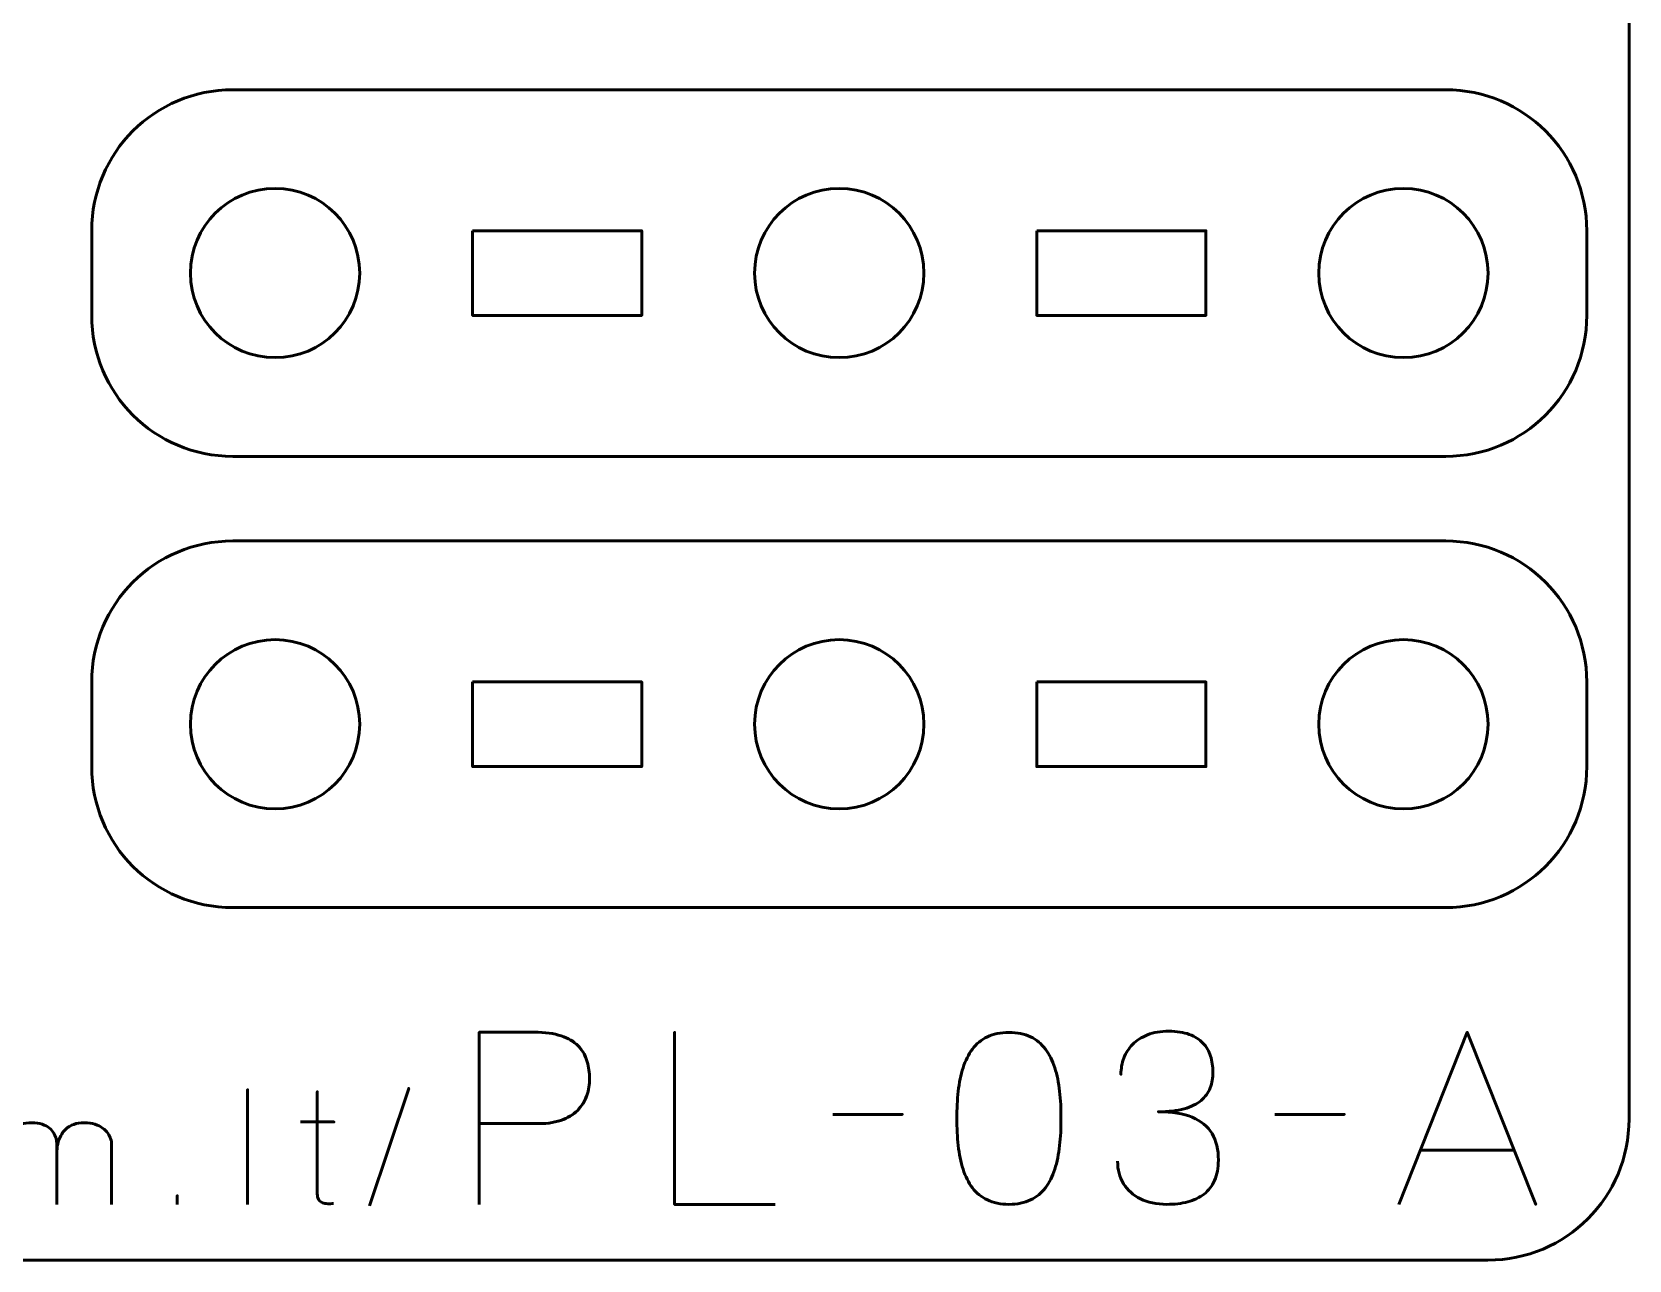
# Model space of a CAD drawing. Header units: centimetres. Extents: x -17.9 to -3.1, y -25.3 to -4.3.
# Drawn here: x -8.76 to -3.1, y -25.35 to -21 of the extents above; entities that cross this region are included whole.
import ezdxf

# ---------------------------------------------------------------- set-up
doc = ezdxf.new("R2010")
doc.units = ezdxf.units.CM
doc.header["$MEASUREMENT"] = 0
doc.layers.add('Layer 1', color=7, linetype='Continuous')

msp = doc.modelspace()

# ---------------------------------------------------------------- linework, layer by layer
at = {"layer": 'Layer 1', "color": 22, "lineweight": 53}
msp.add_open_spline([(-17.90003, -24.8499), (-17.90003, -24.8499), (-17.90003, -4.84994), (-17.90003, -4.84994), (-17.90003, -4.84994), (-17.90003, -4.57297), (-17.67694, -4.34998), (-17.39994, -4.34998), (-17.39994, -4.34998), (-17.39994, -4.34998), (-3.60007, -4.34998), (-3.60007, -4.34998), (-3.60007, -4.34998), (-3.32293, -4.34998), (-3.09997, -4.57297), (-3.09997, -4.84994), (-3.09997, -4.84994), (-3.09997, -4.84994), (-3.09997, -24.8499), (-3.09997, -24.8499), (-3.09997, -24.8499), (-3.09997, -25.1269), (-3.32293, -25.34999), (-3.60007, -25.34999), (-3.60007, -25.34999), (-3.60007, -25.34999), (-17.39994, -25.34999), (-17.39994, -25.34999), (-17.39994, -25.34999), (-17.67694, -25.34999), (-17.90003, -25.1269), (-17.90003, -24.8499)], degree=3, knots=[0, 0, 0, 0, 0.125, 0.125, 0.125, 0.125, 0.25, 0.25, 0.25, 0.25, 0.375, 0.375, 0.375, 0.375, 0.5, 0.5, 0.5, 0.5, 0.625, 0.625, 0.625, 0.625, 0.75, 0.75, 0.75, 0.75, 0.875, 0.875, 0.875, 0.875, 1, 1, 1, 1], dxfattribs=at)
at = {"layer": 'Layer 1', "color": 2, "lineweight": 53}
for points in [[(-8.04997, -21.19999), (-8.04997, -21.19999), (-3.7501, -21.19999), (-3.7501, -21.19999), (-3.7501, -21.19999), (-3.47296, -21.19999), (-3.25, -21.42308), (-3.25, -21.70008), (-3.25, -21.70008), (-3.25, -21.70008), (-3.25, -22.00009), (-3.25, -22.00009), (-3.25, -22.00009), (-3.25, -22.27705), (-3.47296, -22.50001), (-3.7501, -22.50001), (-3.7501, -22.50001), (-3.7501, -22.50001), (-8.04997, -22.50001), (-8.04997, -22.50001), (-8.04997, -22.50001), (-8.32697, -22.50001), (-8.55006, -22.27705), (-8.55006, -22.00009), (-8.55006, -22.00009), (-8.55006, -22.00009), (-8.55006, -21.70008), (-8.55006, -21.70008), (-8.55006, -21.70008), (-8.55006, -21.42308), (-8.32697, -21.19999), (-8.04997, -21.19999)], [(-8.04997, -22.79999), (-8.04997, -22.79999), (-3.7501, -22.79999), (-3.7501, -22.79999), (-3.7501, -22.79999), (-3.47296, -22.79999), (-3.25, -23.02308), (-3.25, -23.30008), (-3.25, -23.30008), (-3.25, -23.30008), (-3.25, -23.60009), (-3.25, -23.60009), (-3.25, -23.60009), (-3.25, -23.87705), (-3.47296, -24.10001), (-3.7501, -24.10001), (-3.7501, -24.10001), (-3.7501, -24.10001), (-8.04997, -24.10001), (-8.04997, -24.10001), (-8.04997, -24.10001), (-8.32697, -24.10001), (-8.55006, -23.87705), (-8.55006, -23.60009), (-8.55006, -23.60009), (-8.55006, -23.60009), (-8.55006, -23.30008), (-8.55006, -23.30008), (-8.55006, -23.30008), (-8.55006, -23.02308), (-8.32697, -22.79999), (-8.04997, -22.79999)]]:
    msp.add_open_spline(points, degree=3, knots=[0, 0, 0, 0, 0.125, 0.125, 0.125, 0.125, 0.25, 0.25, 0.25, 0.25, 0.375, 0.375, 0.375, 0.375, 0.5, 0.5, 0.5, 0.5, 0.625, 0.625, 0.625, 0.625, 0.75, 0.75, 0.75, 0.75, 0.875, 0.875, 0.875, 0.875, 1, 1, 1, 1], dxfattribs=at)
at = {"layer": 'Layer 1', "lineweight": 53}
for points in [[(-7.60003, -21.85001), (-7.60003, -22.01579), (-7.73426, -22.15002), (-7.90004, -22.15002), (-7.90004, -22.15002), (-8.0657, -22.15002), (-8.20004, -22.01579), (-8.20004, -21.85001), (-8.20004, -21.85001), (-8.20004, -21.68435), (-8.0657, -21.55001), (-7.90004, -21.55001), (-7.90004, -21.55001), (-7.73426, -21.55001), (-7.60003, -21.68435), (-7.60003, -21.85001)], [(-5.59996, -21.85001), (-5.59996, -22.01579), (-5.73433, -22.15002), (-5.89996, -22.15002), (-5.89996, -22.15002), (-6.06573, -22.15002), (-6.19996, -22.01579), (-6.19996, -21.85001), (-6.19996, -21.85001), (-6.19996, -21.68435), (-6.06573, -21.55001), (-5.89996, -21.55001), (-5.89996, -21.55001), (-5.73433, -21.55001), (-5.59996, -21.68435), (-5.59996, -21.85001)], [(-3.60003, -21.85001), (-3.60003, -22.01579), (-3.73436, -22.15002), (-3.90003, -22.15002), (-3.90003, -22.15002), (-4.06566, -22.15002), (-4.20003, -22.01579), (-4.20003, -21.85001), (-4.20003, -21.85001), (-4.20003, -21.68435), (-4.06566, -21.55001), (-3.90003, -21.55001), (-3.90003, -21.55001), (-3.73436, -21.55001), (-3.60003, -21.68435), (-3.60003, -21.85001)], [(-7.20002, -21.70008), (-7.20002, -21.70008), (-6.60001, -21.70008), (-6.60001, -21.70008), (-6.60001, -21.70008), (-6.60001, -21.70008), (-6.60001, -22.00009), (-6.60001, -22.00009), (-6.60001, -22.00009), (-6.60001, -22.00009), (-7.20002, -22.00009), (-7.20002, -22.00009), (-7.20002, -22.00009), (-7.20002, -22.00009), (-7.20002, -21.70008), (-7.20002, -21.70008)], [(-5.20005, -21.70008), (-5.20005, -21.70008), (-4.60005, -21.70008), (-4.60005, -21.70008), (-4.60005, -21.70008), (-4.60005, -21.70008), (-4.60005, -22.00009), (-4.60005, -22.00009), (-4.60005, -22.00009), (-4.60005, -22.00009), (-5.20005, -22.00009), (-5.20005, -22.00009), (-5.20005, -22.00009), (-5.20005, -22.00009), (-5.20005, -21.70008), (-5.20005, -21.70008)], [(-7.60003, -23.45001), (-7.60003, -23.61579), (-7.73426, -23.75002), (-7.90004, -23.75002), (-7.90004, -23.75002), (-8.0657, -23.75002), (-8.20004, -23.61579), (-8.20004, -23.45001), (-8.20004, -23.45001), (-8.20004, -23.28435), (-8.0657, -23.15001), (-7.90004, -23.15001), (-7.90004, -23.15001), (-7.73426, -23.15001), (-7.60003, -23.28435), (-7.60003, -23.45001)], [(-5.59996, -23.45001), (-5.59996, -23.61579), (-5.73433, -23.75002), (-5.89996, -23.75002), (-5.89996, -23.75002), (-6.06573, -23.75002), (-6.19996, -23.61579), (-6.19996, -23.45001), (-6.19996, -23.45001), (-6.19996, -23.28435), (-6.06573, -23.15001), (-5.89996, -23.15001), (-5.89996, -23.15001), (-5.73433, -23.15001), (-5.59996, -23.28435), (-5.59996, -23.45001)], [(-3.60003, -23.45001), (-3.60003, -23.61579), (-3.73436, -23.75002), (-3.90003, -23.75002), (-3.90003, -23.75002), (-4.06566, -23.75002), (-4.20003, -23.61579), (-4.20003, -23.45001), (-4.20003, -23.45001), (-4.20003, -23.28435), (-4.06566, -23.15001), (-3.90003, -23.15001), (-3.90003, -23.15001), (-3.73436, -23.15001), (-3.60003, -23.28435), (-3.60003, -23.45001)], [(-7.20002, -23.30008), (-7.20002, -23.30008), (-6.60001, -23.30008), (-6.60001, -23.30008), (-6.60001, -23.30008), (-6.60001, -23.30008), (-6.60001, -23.60009), (-6.60001, -23.60009), (-6.60001, -23.60009), (-6.60001, -23.60009), (-7.20002, -23.60009), (-7.20002, -23.60009), (-7.20002, -23.60009), (-7.20002, -23.60009), (-7.20002, -23.30008), (-7.20002, -23.30008)], [(-5.20005, -23.30008), (-5.20005, -23.30008), (-4.60005, -23.30008), (-4.60005, -23.30008), (-4.60005, -23.30008), (-4.60005, -23.30008), (-4.60005, -23.60009), (-4.60005, -23.60009), (-4.60005, -23.60009), (-4.60005, -23.60009), (-5.20005, -23.60009), (-5.20005, -23.60009), (-5.20005, -23.60009), (-5.20005, -23.60009), (-5.20005, -23.30008), (-5.20005, -23.30008)]]:
    msp.add_open_spline(points, degree=3, knots=[0, 0, 0, 0, 0.25, 0.25, 0.25, 0.25, 0.5, 0.5, 0.5, 0.5, 0.75, 0.75, 0.75, 0.75, 1, 1, 1, 1], dxfattribs=at)
at = {"layer": 'Layer 1', "color": 30, "lineweight": 53}
for points, knots in [([(-7.17632, -25.15241), (-7.17632, -25.15241), (-7.17632, -24.54196), (-7.17632, -24.54196), (-7.17632, -24.54196), (-7.17632, -24.54196), (-6.98159, -24.54196), (-6.98159, -24.54196), (-6.98159, -24.54196), (-6.94264, -24.5421), (-6.91061, -24.54648), (-6.88535, -24.55494), (-6.88535, -24.55494), (-6.86023, -24.56327), (-6.84047, -24.57484), (-6.82622, -24.58952), (-6.82622, -24.58952), (-6.81197, -24.60405), (-6.80181, -24.6207), (-6.7956, -24.63947), (-6.7956, -24.63947), (-6.78953, -24.65824), (-6.786, -24.67785), (-6.78516, -24.69859), (-6.78516, -24.69859), (-6.78417, -24.71934), (-6.78657, -24.73966), (-6.79221, -24.75941), (-6.79221, -24.75941), (-6.798, -24.77917), (-6.80774, -24.79709), (-6.82171, -24.81318), (-6.82171, -24.81318), (-6.83553, -24.82926), (-6.8543, -24.84211), (-6.87787, -24.85156), (-6.87787, -24.85156), (-6.90143, -24.86116), (-6.93064, -24.86595), (-6.9655, -24.86624), (-6.9655, -24.86624), (-6.9655, -24.86624), (-7.17632, -24.86624), (-7.17632, -24.86624), (-7.17632, -24.86624), (-7.17632, -24.86624), (-6.9655, -24.86624), (-6.9655, -24.86624), (-6.9655, -24.86624), (-6.93135, -24.86595), (-6.90242, -24.86116), (-6.879, -24.85156), (-6.879, -24.85156), (-6.85543, -24.84211), (-6.83666, -24.82926), (-6.82255, -24.81318), (-6.82255, -24.81318), (-6.80858, -24.79709), (-6.79856, -24.77917), (-6.79264, -24.75941), (-6.79264, -24.75941), (-6.78671, -24.73966), (-6.78417, -24.71934), (-6.78516, -24.69859), (-6.78516, -24.69859), (-6.786, -24.67785), (-6.78953, -24.65824), (-6.79588, -24.63947), (-6.79588, -24.63947), (-6.80209, -24.6207), (-6.81253, -24.60405), (-6.82679, -24.58952), (-6.82679, -24.58952), (-6.84118, -24.57484), (-6.86093, -24.56327), (-6.88605, -24.55494), (-6.88605, -24.55494), (-6.91131, -24.54648), (-6.94306, -24.5421), (-6.98159, -24.54196), (-6.98159, -24.54196), (-6.98159, -24.54196), (-7.17632, -24.54196), (-7.17632, -24.54196), (-7.17632, -24.54196), (-7.17632, -24.54196), (-7.17632, -25.15241), (-7.17632, -25.15241)], [0, 0, 0, 0, 0.0454545, 0.0454545, 0.0454545, 0.0454545, 0.0909091, 0.0909091, 0.0909091, 0.0909091, 0.1363636, 0.1363636, 0.1363636, 0.1363636, 0.1818182, 0.1818182, 0.1818182, 0.1818182, 0.2272727, 0.2272727, 0.2272727, 0.2272727, 0.2727273, 0.2727273, 0.2727273, 0.2727273, 0.3181818, 0.3181818, 0.3181818, 0.3181818, 0.3636364, 0.3636364, 0.3636364, 0.3636364, 0.4090909, 0.4090909, 0.4090909, 0.4090909, 0.4545455, 0.4545455, 0.4545455, 0.4545455, 0.5, 0.5, 0.5, 0.5, 0.5454545, 0.5454545, 0.5454545, 0.5454545, 0.5909091, 0.5909091, 0.5909091, 0.5909091, 0.6363636, 0.6363636, 0.6363636, 0.6363636, 0.6818182, 0.6818182, 0.6818182, 0.6818182, 0.7272727, 0.7272727, 0.7272727, 0.7272727, 0.7727273, 0.7727273, 0.7727273, 0.7727273, 0.8181818, 0.8181818, 0.8181818, 0.8181818, 0.8636364, 0.8636364, 0.8636364, 0.8636364, 0.9090909, 0.9090909, 0.9090909, 0.9090909, 0.9545455, 0.9545455, 0.9545455, 0.9545455, 1, 1, 1, 1]), ([(-6.12729, -25.15241), (-6.12729, -25.15241), (-6.48374, -25.15241), (-6.48374, -25.15241), (-6.48374, -25.15241), (-6.48374, -25.15241), (-6.48374, -24.54196), (-6.48374, -24.54196), (-6.48374, -24.54196), (-6.48374, -24.54196), (-6.48374, -25.15241), (-6.48374, -25.15241), (-6.48374, -25.15241), (-6.48374, -25.15241), (-6.12729, -25.15241), (-6.12729, -25.15241)], [0, 0, 0, 0, 0.25, 0.25, 0.25, 0.25, 0.5, 0.5, 0.5, 0.5, 0.75, 0.75, 0.75, 0.75, 1, 1, 1, 1]), ([(-5.2984, -25.15241), (-5.26876, -25.15227), (-5.24322, -25.14705), (-5.22191, -25.13689), (-5.22191, -25.13689), (-5.20075, -25.12673), (-5.18311, -25.11219), (-5.169, -25.09371), (-5.169, -25.09371), (-5.15503, -25.07508), (-5.14402, -25.05307), (-5.13583, -25.02767), (-5.13583, -25.02767), (-5.12779, -25.00227), (-5.12201, -24.97447), (-5.11876, -24.94399), (-5.11876, -24.94399), (-5.11537, -24.91351), (-5.11368, -24.88148), (-5.11382, -24.84761), (-5.11382, -24.84761), (-5.11368, -24.81388), (-5.11537, -24.78185), (-5.11876, -24.75151), (-5.11876, -24.75151), (-5.12201, -24.72117), (-5.12779, -24.69323), (-5.13583, -24.66783), (-5.13583, -24.66783), (-5.14402, -24.64257), (-5.15503, -24.62056), (-5.169, -24.60179), (-5.169, -24.60179), (-5.18311, -24.58317), (-5.20075, -24.56863), (-5.22191, -24.55847), (-5.22191, -24.55847), (-5.24322, -24.54817), (-5.26876, -24.54295), (-5.2984, -24.54281), (-5.2984, -24.54281), (-5.32803, -24.54295), (-5.35357, -24.54817), (-5.37488, -24.55847), (-5.37488, -24.55847), (-5.39604, -24.56863), (-5.41368, -24.58317), (-5.42779, -24.60179), (-5.42779, -24.60179), (-5.44177, -24.62056), (-5.45277, -24.64257), (-5.46096, -24.66783), (-5.46096, -24.66783), (-5.469, -24.69323), (-5.47479, -24.72117), (-5.47803, -24.75151), (-5.47803, -24.75151), (-5.48142, -24.78185), (-5.48311, -24.81388), (-5.48297, -24.84761), (-5.48297, -24.84761), (-5.48311, -24.88148), (-5.48142, -24.91351), (-5.47803, -24.94399), (-5.47803, -24.94399), (-5.47479, -24.97447), (-5.469, -25.00227), (-5.46096, -25.02767), (-5.46096, -25.02767), (-5.45277, -25.05307), (-5.44177, -25.07508), (-5.42779, -25.09371), (-5.42779, -25.09371), (-5.41368, -25.11219), (-5.39604, -25.12673), (-5.37488, -25.13689), (-5.37488, -25.13689), (-5.35357, -25.14705), (-5.32803, -25.15227), (-5.2984, -25.15241)], [0, 0, 0, 0, 0.05, 0.05, 0.05, 0.05, 0.1, 0.1, 0.1, 0.1, 0.15, 0.15, 0.15, 0.15, 0.2, 0.2, 0.2, 0.2, 0.25, 0.25, 0.25, 0.25, 0.3, 0.3, 0.3, 0.3, 0.35, 0.35, 0.35, 0.35, 0.4, 0.4, 0.4, 0.4, 0.45, 0.45, 0.45, 0.45, 0.5, 0.5, 0.5, 0.5, 0.55, 0.55, 0.55, 0.55, 0.6, 0.6, 0.6, 0.6, 0.65, 0.65, 0.65, 0.65, 0.7, 0.7, 0.7, 0.7, 0.75, 0.75, 0.75, 0.75, 0.8, 0.8, 0.8, 0.8, 0.85, 0.85, 0.85, 0.85, 0.9, 0.9, 0.9, 0.9, 0.95, 0.95, 0.95, 0.95, 1, 1, 1, 1]), ([(-5.2984, -25.15241), (-5.26876, -25.15227), (-5.24322, -25.14705), (-5.22191, -25.13689), (-5.22191, -25.13689), (-5.20075, -25.12673), (-5.18311, -25.11219), (-5.169, -25.09371), (-5.169, -25.09371), (-5.15503, -25.07508), (-5.14402, -25.05307), (-5.13583, -25.02767), (-5.13583, -25.02767), (-5.12779, -25.00227), (-5.12201, -24.97447), (-5.11876, -24.94399), (-5.11876, -24.94399), (-5.11537, -24.91351), (-5.11368, -24.88148), (-5.11382, -24.84761), (-5.11382, -24.84761), (-5.11368, -24.81388), (-5.11537, -24.78185), (-5.11876, -24.75151), (-5.11876, -24.75151), (-5.12201, -24.72117), (-5.12779, -24.69323), (-5.13583, -24.66783), (-5.13583, -24.66783), (-5.14402, -24.64257), (-5.15503, -24.62056), (-5.169, -24.60179), (-5.169, -24.60179), (-5.18311, -24.58317), (-5.20075, -24.56863), (-5.22191, -24.55847), (-5.22191, -24.55847), (-5.24322, -24.54817), (-5.26876, -24.54295), (-5.2984, -24.54281), (-5.2984, -24.54281), (-5.32803, -24.54295), (-5.35357, -24.54817), (-5.37488, -24.55847), (-5.37488, -24.55847), (-5.39604, -24.56863), (-5.41368, -24.58317), (-5.42779, -24.60179), (-5.42779, -24.60179), (-5.44177, -24.62056), (-5.45277, -24.64257), (-5.46096, -24.66783), (-5.46096, -24.66783), (-5.469, -24.69323), (-5.47479, -24.72117), (-5.47803, -24.75151), (-5.47803, -24.75151), (-5.48142, -24.78185), (-5.48311, -24.81388), (-5.48297, -24.84761), (-5.48297, -24.84761), (-5.48311, -24.88148), (-5.48142, -24.91351), (-5.47803, -24.94399), (-5.47803, -24.94399), (-5.47479, -24.97447), (-5.469, -25.00227), (-5.46096, -25.02767), (-5.46096, -25.02767), (-5.45277, -25.05307), (-5.44177, -25.07508), (-5.42779, -25.09371), (-5.42779, -25.09371), (-5.41368, -25.11219), (-5.39604, -25.12673), (-5.37488, -25.13689), (-5.37488, -25.13689), (-5.35357, -25.14705), (-5.32803, -25.15227), (-5.2984, -25.15241)], [0, 0, 0, 0, 0.05, 0.05, 0.05, 0.05, 0.1, 0.1, 0.1, 0.1, 0.15, 0.15, 0.15, 0.15, 0.2, 0.2, 0.2, 0.2, 0.25, 0.25, 0.25, 0.25, 0.3, 0.3, 0.3, 0.3, 0.35, 0.35, 0.35, 0.35, 0.4, 0.4, 0.4, 0.4, 0.45, 0.45, 0.45, 0.45, 0.5, 0.5, 0.5, 0.5, 0.55, 0.55, 0.55, 0.55, 0.6, 0.6, 0.6, 0.6, 0.65, 0.65, 0.65, 0.65, 0.7, 0.7, 0.7, 0.7, 0.75, 0.75, 0.75, 0.75, 0.8, 0.8, 0.8, 0.8, 0.85, 0.85, 0.85, 0.85, 0.9, 0.9, 0.9, 0.9, 0.95, 0.95, 0.95, 0.95, 1, 1, 1, 1]), ([(-4.91316, -24.99916), (-4.91302, -25.02964), (-4.90596, -25.05617), (-4.89199, -25.07917), (-4.89199, -25.07917), (-4.87802, -25.10203), (-4.85813, -25.11995), (-4.83216, -25.1328), (-4.83216, -25.1328), (-4.8062, -25.14564), (-4.77501, -25.15213), (-4.73875, -25.15241), (-4.73875, -25.15241), (-4.71151, -25.15241), (-4.68682, -25.14959), (-4.66438, -25.14366), (-4.66438, -25.14366), (-4.64208, -25.13773), (-4.62289, -25.12856), (-4.60667, -25.116), (-4.60667, -25.116), (-4.59044, -25.10344), (-4.57802, -25.08722), (-4.56913, -25.06746), (-4.56913, -25.06746), (-4.56038, -25.04756), (-4.55601, -25.02372), (-4.55586, -24.99578), (-4.55586, -24.99578), (-4.55572, -24.95852), (-4.56334, -24.92705), (-4.57844, -24.90151), (-4.57844, -24.90151), (-4.59354, -24.87597), (-4.61697, -24.85678), (-4.64843, -24.84366), (-4.64843, -24.84366), (-4.6799, -24.83053), (-4.72026, -24.8239), (-4.76923, -24.8239), (-4.76923, -24.8239), (-4.73268, -24.82404), (-4.70206, -24.82066), (-4.67708, -24.81374), (-4.67708, -24.81374), (-4.65224, -24.80683), (-4.63235, -24.79709), (-4.61739, -24.78439), (-4.61739, -24.78439), (-4.60243, -24.77183), (-4.59157, -24.75687), (-4.58508, -24.73966), (-4.58508, -24.73966), (-4.57844, -24.72258), (-4.5752, -24.70382), (-4.57534, -24.68335), (-4.57534, -24.68335), (-4.5752, -24.66289), (-4.57802, -24.64398), (-4.58366, -24.62649), (-4.58366, -24.62649), (-4.58917, -24.60899), (-4.5982, -24.59361), (-4.61048, -24.58048), (-4.61048, -24.58048), (-4.62275, -24.56736), (-4.63898, -24.55706), (-4.65888, -24.54972), (-4.65888, -24.54972), (-4.67891, -24.54238), (-4.70333, -24.53872), (-4.73197, -24.53857), (-4.73197, -24.53857), (-4.76048, -24.53872), (-4.78545, -24.54295), (-4.80662, -24.55113), (-4.80662, -24.55113), (-4.82793, -24.55932), (-4.84543, -24.57047), (-4.85954, -24.58472), (-4.85954, -24.58472), (-4.87351, -24.59897), (-4.88395, -24.6152), (-4.89086, -24.63354), (-4.89086, -24.63354), (-4.89792, -24.65189), (-4.90131, -24.67136), (-4.90131, -24.69182), (-4.90131, -24.69182), (-4.90131, -24.67136), (-4.89792, -24.65189), (-4.89086, -24.63354), (-4.89086, -24.63354), (-4.88395, -24.6152), (-4.87351, -24.59897), (-4.85954, -24.58472), (-4.85954, -24.58472), (-4.84543, -24.57047), (-4.82793, -24.55932), (-4.80662, -24.55113), (-4.80662, -24.55113), (-4.78545, -24.54295), (-4.76048, -24.53872), (-4.73197, -24.53857), (-4.73197, -24.53857), (-4.70333, -24.53872), (-4.67891, -24.54238), (-4.65888, -24.54972), (-4.65888, -24.54972), (-4.63898, -24.55706), (-4.62275, -24.56736), (-4.61048, -24.58048), (-4.61048, -24.58048), (-4.5982, -24.59361), (-4.58917, -24.60899), (-4.58366, -24.62649), (-4.58366, -24.62649), (-4.57802, -24.64398), (-4.5752, -24.66289), (-4.57534, -24.68335), (-4.57534, -24.68335), (-4.5752, -24.70382), (-4.57844, -24.72258), (-4.58508, -24.73966), (-4.58508, -24.73966), (-4.59157, -24.75687), (-4.60243, -24.77183), (-4.61739, -24.78439), (-4.61739, -24.78439), (-4.63235, -24.79709), (-4.65224, -24.80683), (-4.67708, -24.81374), (-4.67708, -24.81374), (-4.70206, -24.82066), (-4.73268, -24.82404), (-4.76923, -24.8239), (-4.76923, -24.8239), (-4.72026, -24.8239), (-4.6799, -24.83053), (-4.64843, -24.84366), (-4.64843, -24.84366), (-4.61697, -24.85678), (-4.59354, -24.87597), (-4.57844, -24.90151), (-4.57844, -24.90151), (-4.56334, -24.92705), (-4.55572, -24.95852), (-4.55586, -24.99578), (-4.55586, -24.99578), (-4.55601, -25.02372), (-4.56038, -25.04756), (-4.56913, -25.06746), (-4.56913, -25.06746), (-4.57802, -25.08722), (-4.59044, -25.10344), (-4.60667, -25.116), (-4.60667, -25.116), (-4.62289, -25.12856), (-4.64208, -25.13773), (-4.66438, -25.14366), (-4.66438, -25.14366), (-4.68682, -25.14959), (-4.71151, -25.15241), (-4.73875, -25.15241), (-4.73875, -25.15241), (-4.77501, -25.15213), (-4.8062, -25.14564), (-4.83216, -25.1328), (-4.83216, -25.1328), (-4.85813, -25.11995), (-4.87802, -25.10203), (-4.89199, -25.07917), (-4.89199, -25.07917), (-4.90596, -25.05617), (-4.91302, -25.02964), (-4.91316, -24.99916)], [0, 0, 0, 0, 0.0227273, 0.0227273, 0.0227273, 0.0227273, 0.0454545, 0.0454545, 0.0454545, 0.0454545, 0.0681818, 0.0681818, 0.0681818, 0.0681818, 0.0909091, 0.0909091, 0.0909091, 0.0909091, 0.1136364, 0.1136364, 0.1136364, 0.1136364, 0.1363636, 0.1363636, 0.1363636, 0.1363636, 0.1590909, 0.1590909, 0.1590909, 0.1590909, 0.1818182, 0.1818182, 0.1818182, 0.1818182, 0.2045455, 0.2045455, 0.2045455, 0.2045455, 0.2272727, 0.2272727, 0.2272727, 0.2272727, 0.25, 0.25, 0.25, 0.25, 0.2727273, 0.2727273, 0.2727273, 0.2727273, 0.2954545, 0.2954545, 0.2954545, 0.2954545, 0.3181818, 0.3181818, 0.3181818, 0.3181818, 0.3409091, 0.3409091, 0.3409091, 0.3409091, 0.3636364, 0.3636364, 0.3636364, 0.3636364, 0.3863636, 0.3863636, 0.3863636, 0.3863636, 0.4090909, 0.4090909, 0.4090909, 0.4090909, 0.4318182, 0.4318182, 0.4318182, 0.4318182, 0.4545455, 0.4545455, 0.4545455, 0.4545455, 0.4772727, 0.4772727, 0.4772727, 0.4772727, 0.5, 0.5, 0.5, 0.5, 0.5227273, 0.5227273, 0.5227273, 0.5227273, 0.5454545, 0.5454545, 0.5454545, 0.5454545, 0.5681818, 0.5681818, 0.5681818, 0.5681818, 0.5909091, 0.5909091, 0.5909091, 0.5909091, 0.6136364, 0.6136364, 0.6136364, 0.6136364, 0.6363636, 0.6363636, 0.6363636, 0.6363636, 0.6590909, 0.6590909, 0.6590909, 0.6590909, 0.6818182, 0.6818182, 0.6818182, 0.6818182, 0.7045455, 0.7045455, 0.7045455, 0.7045455, 0.7272727, 0.7272727, 0.7272727, 0.7272727, 0.75, 0.75, 0.75, 0.75, 0.7727273, 0.7727273, 0.7727273, 0.7727273, 0.7954545, 0.7954545, 0.7954545, 0.7954545, 0.8181818, 0.8181818, 0.8181818, 0.8181818, 0.8409091, 0.8409091, 0.8409091, 0.8409091, 0.8636364, 0.8636364, 0.8636364, 0.8636364, 0.8863636, 0.8863636, 0.8863636, 0.8863636, 0.9090909, 0.9090909, 0.9090909, 0.9090909, 0.9318182, 0.9318182, 0.9318182, 0.9318182, 0.9545455, 0.9545455, 0.9545455, 0.9545455, 0.9772727, 0.9772727, 0.9772727, 0.9772727, 1, 1, 1, 1]), ([(-3.91578, -25.15241), (-3.91578, -25.15241), (-3.67363, -24.54196), (-3.67363, -24.54196), (-3.67363, -24.54196), (-3.67363, -24.54196), (-3.43064, -25.15241), (-3.43064, -25.15241), (-3.43064, -25.15241), (-3.43064, -25.15241), (-3.67363, -24.54196), (-3.67363, -24.54196), (-3.67363, -24.54196), (-3.67363, -24.54196), (-3.91578, -25.15241), (-3.91578, -25.15241)], [0, 0, 0, 0, 0.25, 0.25, 0.25, 0.25, 0.5, 0.5, 0.5, 0.5, 0.75, 0.75, 0.75, 0.75, 1, 1, 1, 1]), ([(-7.56466, -25.15805), (-7.56466, -25.15805), (-7.42637, -24.7415), (-7.42637, -24.7415), (-7.42637, -24.7415), (-7.42637, -24.7415), (-7.56466, -25.15805), (-7.56466, -25.15805)], [0, 0, 0, 0, 0.5, 0.5, 0.5, 0.5, 1, 1, 1, 1]), ([(-7.99759, -25.15241), (-7.99759, -25.15241), (-7.99759, -24.74545), (-7.99759, -24.74545), (-7.99759, -24.74545), (-7.99759, -24.74545), (-7.99759, -25.15241), (-7.99759, -25.15241)], [0, 0, 0, 0, 0.5, 0.5, 0.5, 0.5, 1, 1, 1, 1]), ([(-7.69279, -25.14959), (-7.69975, -25.15015), (-7.70671, -25.15034), (-7.71349, -25.15015), (-7.71349, -25.15015), (-7.72026, -25.14996), (-7.72638, -25.14893), (-7.73193, -25.14686), (-7.73193, -25.14686), (-7.73748, -25.14488), (-7.7419, -25.14131), (-7.74528, -25.13623), (-7.74528, -25.13623), (-7.74858, -25.13115), (-7.75027, -25.12391), (-7.75036, -25.11459), (-7.75036, -25.11459), (-7.75036, -25.11017), (-7.75036, -25.10265), (-7.75036, -25.09211), (-7.75036, -25.09211), (-7.75036, -25.08148), (-7.75036, -25.06868), (-7.75036, -25.05354), (-7.75036, -25.05354), (-7.75036, -25.03839), (-7.75036, -25.02184), (-7.75036, -25.00387), (-7.75036, -25.00387), (-7.75036, -24.9859), (-7.75036, -24.96737), (-7.75036, -24.94818), (-7.75036, -24.94818), (-7.75036, -24.92899), (-7.75036, -24.91008), (-7.75036, -24.89136), (-7.75036, -24.89136), (-7.75036, -24.87264), (-7.75036, -24.85504), (-7.75036, -24.83849), (-7.75036, -24.83849), (-7.75036, -24.82193), (-7.75036, -24.80725), (-7.75036, -24.79456), (-7.75036, -24.79456), (-7.75036, -24.78176), (-7.75036, -24.77179), (-7.75036, -24.76445), (-7.75036, -24.76445), (-7.75036, -24.75721), (-7.75036, -24.75344), (-7.75036, -24.75335), (-7.75036, -24.75335), (-7.75036, -24.75344), (-7.75036, -24.75721), (-7.75036, -24.76445), (-7.75036, -24.76445), (-7.75036, -24.77179), (-7.75036, -24.78176), (-7.75036, -24.79456), (-7.75036, -24.79456), (-7.75036, -24.80725), (-7.75036, -24.82193), (-7.75036, -24.83849), (-7.75036, -24.83849), (-7.75036, -24.85504), (-7.75036, -24.87264), (-7.75036, -24.89136), (-7.75036, -24.89136), (-7.75036, -24.91008), (-7.75036, -24.92899), (-7.75036, -24.94818), (-7.75036, -24.94818), (-7.75036, -24.96737), (-7.75036, -24.9859), (-7.75036, -25.00387), (-7.75036, -25.00387), (-7.75036, -25.02184), (-7.75036, -25.03839), (-7.75036, -25.05354), (-7.75036, -25.05354), (-7.75036, -25.06868), (-7.75036, -25.08148), (-7.75036, -25.09211), (-7.75036, -25.09211), (-7.75036, -25.10265), (-7.75036, -25.11017), (-7.75036, -25.11459), (-7.75036, -25.11459), (-7.75027, -25.12391), (-7.74858, -25.13115), (-7.74528, -25.13623), (-7.74528, -25.13623), (-7.7419, -25.14131), (-7.73748, -25.14488), (-7.73193, -25.14686), (-7.73193, -25.14686), (-7.72638, -25.14893), (-7.72026, -25.14996), (-7.71349, -25.15015), (-7.71349, -25.15015), (-7.70671, -25.15034), (-7.69975, -25.15015), (-7.69279, -25.14959)], [0, 0, 0, 0, 0.0384615, 0.0384615, 0.0384615, 0.0384615, 0.0769231, 0.0769231, 0.0769231, 0.0769231, 0.1153846, 0.1153846, 0.1153846, 0.1153846, 0.1538462, 0.1538462, 0.1538462, 0.1538462, 0.1923077, 0.1923077, 0.1923077, 0.1923077, 0.2307692, 0.2307692, 0.2307692, 0.2307692, 0.2692308, 0.2692308, 0.2692308, 0.2692308, 0.3076923, 0.3076923, 0.3076923, 0.3076923, 0.3461538, 0.3461538, 0.3461538, 0.3461538, 0.3846154, 0.3846154, 0.3846154, 0.3846154, 0.4230769, 0.4230769, 0.4230769, 0.4230769, 0.4615385, 0.4615385, 0.4615385, 0.4615385, 0.5, 0.5, 0.5, 0.5, 0.5384615, 0.5384615, 0.5384615, 0.5384615, 0.5769231, 0.5769231, 0.5769231, 0.5769231, 0.6153846, 0.6153846, 0.6153846, 0.6153846, 0.6538462, 0.6538462, 0.6538462, 0.6538462, 0.6923077, 0.6923077, 0.6923077, 0.6923077, 0.7307692, 0.7307692, 0.7307692, 0.7307692, 0.7692308, 0.7692308, 0.7692308, 0.7692308, 0.8076923, 0.8076923, 0.8076923, 0.8076923, 0.8461538, 0.8461538, 0.8461538, 0.8461538, 0.8846154, 0.8846154, 0.8846154, 0.8846154, 0.9230769, 0.9230769, 0.9230769, 0.9230769, 0.9615385, 0.9615385, 0.9615385, 0.9615385, 1, 1, 1, 1]), ([(-5.92324, -24.83322), (-5.92324, -24.83322), (-5.67686, -24.83322), (-5.67686, -24.83322), (-5.67686, -24.83322), (-5.67686, -24.83322), (-5.92324, -24.83322), (-5.92324, -24.83322)], [0, 0, 0, 0, 0.5, 0.5, 0.5, 0.5, 1, 1, 1, 1]), ([(-4.35605, -24.83322), (-4.35605, -24.83322), (-4.10967, -24.83322), (-4.10967, -24.83322), (-4.10967, -24.83322), (-4.10967, -24.83322), (-4.35605, -24.83322), (-4.35605, -24.83322)], [0, 0, 0, 0, 0.5, 0.5, 0.5, 0.5, 1, 1, 1, 1]), ([(-8.6738, -25.15241), (-8.6738, -25.15232), (-8.6738, -25.14959), (-8.6738, -25.14423), (-8.6738, -25.14423), (-8.6738, -25.13896), (-8.6738, -25.13171), (-8.6738, -25.12259), (-8.6738, -25.12259), (-8.6738, -25.11337), (-8.6738, -25.10302), (-8.6738, -25.09136), (-8.6738, -25.09136), (-8.6738, -25.07979), (-8.6738, -25.06765), (-8.6738, -25.05486), (-8.6738, -25.05486), (-8.6738, -25.04216), (-8.6738, -25.02964), (-8.6738, -25.01723), (-8.6738, -25.01723), (-8.6738, -25.00481), (-8.6738, -24.99314), (-8.6738, -24.98242), (-8.6738, -24.98242), (-8.6738, -24.9716), (-8.6738, -24.96238), (-8.6738, -24.95457), (-8.6738, -24.95457), (-8.6738, -24.94686), (-8.6738, -24.94131), (-8.6738, -24.93792), (-8.6738, -24.93792), (-8.6737, -24.93265), (-8.67455, -24.92673), (-8.67615, -24.92024), (-8.67615, -24.92024), (-8.67775, -24.91365), (-8.68048, -24.90707), (-8.68433, -24.90048), (-8.68433, -24.90048), (-8.68819, -24.8938), (-8.69355, -24.88769), (-8.70023, -24.88204), (-8.70023, -24.88204), (-8.707, -24.8764), (-8.71547, -24.87188), (-8.72563, -24.8684), (-8.72563, -24.8684), (-8.73589, -24.86492), (-8.74811, -24.86304), (-8.76241, -24.86285), (-8.76241, -24.86285), (-8.77671, -24.86285), (-8.78951, -24.86483), (-8.8007, -24.86878), (-8.8007, -24.86878), (-8.81199, -24.87282), (-8.82168, -24.87837), (-8.82996, -24.88543), (-8.82996, -24.88543), (-8.83814, -24.89249), (-8.84501, -24.90058), (-8.85037, -24.90979), (-8.85037, -24.90979), (-8.85573, -24.91892), (-8.85969, -24.92861), (-8.86232, -24.93896), (-8.86232, -24.93896), (-8.86495, -24.94921), (-8.86627, -24.95965), (-8.86627, -24.9701), (-8.86627, -24.9701), (-8.86627, -24.95965), (-8.86495, -24.94921), (-8.86232, -24.93896), (-8.86232, -24.93896), (-8.85969, -24.92861), (-8.85573, -24.91892), (-8.85037, -24.90979), (-8.85037, -24.90979), (-8.84501, -24.90058), (-8.83814, -24.89249), (-8.82996, -24.88543), (-8.82996, -24.88543), (-8.82168, -24.87837), (-8.81199, -24.87282), (-8.8007, -24.86878), (-8.8007, -24.86878), (-8.78951, -24.86483), (-8.77671, -24.86285), (-8.76241, -24.86285), (-8.76241, -24.86285), (-8.74811, -24.86304), (-8.73589, -24.86492), (-8.72563, -24.8684), (-8.72563, -24.8684), (-8.71547, -24.87188), (-8.707, -24.8764), (-8.70023, -24.88204), (-8.70023, -24.88204), (-8.69355, -24.88769), (-8.68819, -24.8938), (-8.68433, -24.90048), (-8.68433, -24.90048), (-8.68048, -24.90707), (-8.67775, -24.91365), (-8.67615, -24.92024), (-8.67615, -24.92024), (-8.67455, -24.92673), (-8.6737, -24.93265), (-8.6738, -24.93792), (-8.6738, -24.93792), (-8.6738, -24.94131), (-8.6738, -24.94686), (-8.6738, -24.95457), (-8.6738, -24.95457), (-8.6738, -24.96238), (-8.6738, -24.9716), (-8.6738, -24.98242), (-8.6738, -24.98242), (-8.6738, -24.99314), (-8.6738, -25.00481), (-8.6738, -25.01723), (-8.6738, -25.01723), (-8.6738, -25.02964), (-8.6738, -25.04216), (-8.6738, -25.05486), (-8.6738, -25.05486), (-8.6738, -25.06765), (-8.6738, -25.07979), (-8.6738, -25.09136), (-8.6738, -25.09136), (-8.6738, -25.10302), (-8.6738, -25.11337), (-8.6738, -25.12259), (-8.6738, -25.12259), (-8.6738, -25.13171), (-8.6738, -25.13896), (-8.6738, -25.14423), (-8.6738, -25.14423), (-8.6738, -25.14959), (-8.6738, -25.15232), (-8.6738, -25.15241)], [0, 0, 0, 0, 0.0277778, 0.0277778, 0.0277778, 0.0277778, 0.0555556, 0.0555556, 0.0555556, 0.0555556, 0.0833333, 0.0833333, 0.0833333, 0.0833333, 0.1111111, 0.1111111, 0.1111111, 0.1111111, 0.1388889, 0.1388889, 0.1388889, 0.1388889, 0.1666667, 0.1666667, 0.1666667, 0.1666667, 0.1944444, 0.1944444, 0.1944444, 0.1944444, 0.2222222, 0.2222222, 0.2222222, 0.2222222, 0.25, 0.25, 0.25, 0.25, 0.2777778, 0.2777778, 0.2777778, 0.2777778, 0.3055556, 0.3055556, 0.3055556, 0.3055556, 0.3333333, 0.3333333, 0.3333333, 0.3333333, 0.3611111, 0.3611111, 0.3611111, 0.3611111, 0.3888889, 0.3888889, 0.3888889, 0.3888889, 0.4166667, 0.4166667, 0.4166667, 0.4166667, 0.4444444, 0.4444444, 0.4444444, 0.4444444, 0.4722222, 0.4722222, 0.4722222, 0.4722222, 0.5, 0.5, 0.5, 0.5, 0.5277778, 0.5277778, 0.5277778, 0.5277778, 0.5555556, 0.5555556, 0.5555556, 0.5555556, 0.5833333, 0.5833333, 0.5833333, 0.5833333, 0.6111111, 0.6111111, 0.6111111, 0.6111111, 0.6388889, 0.6388889, 0.6388889, 0.6388889, 0.6666667, 0.6666667, 0.6666667, 0.6666667, 0.6944444, 0.6944444, 0.6944444, 0.6944444, 0.7222222, 0.7222222, 0.7222222, 0.7222222, 0.75, 0.75, 0.75, 0.75, 0.7777778, 0.7777778, 0.7777778, 0.7777778, 0.8055556, 0.8055556, 0.8055556, 0.8055556, 0.8333333, 0.8333333, 0.8333333, 0.8333333, 0.8611111, 0.8611111, 0.8611111, 0.8611111, 0.8888889, 0.8888889, 0.8888889, 0.8888889, 0.9166667, 0.9166667, 0.9166667, 0.9166667, 0.9444444, 0.9444444, 0.9444444, 0.9444444, 0.9722222, 0.9722222, 0.9722222, 0.9722222, 1, 1, 1, 1]), ([(-8.47963, -25.15241), (-8.47963, -25.15232), (-8.47963, -25.14959), (-8.47963, -25.14423), (-8.47963, -25.14423), (-8.47963, -25.13896), (-8.47963, -25.13171), (-8.47963, -25.12259), (-8.47963, -25.12259), (-8.47963, -25.11337), (-8.47963, -25.10302), (-8.47963, -25.09136), (-8.47963, -25.09136), (-8.47963, -25.07979), (-8.47963, -25.06765), (-8.47963, -25.05486), (-8.47963, -25.05486), (-8.47963, -25.04216), (-8.47963, -25.02964), (-8.47963, -25.01723), (-8.47963, -25.01723), (-8.47963, -25.00481), (-8.47963, -24.99314), (-8.47963, -24.98242), (-8.47963, -24.98242), (-8.47963, -24.9716), (-8.47963, -24.96238), (-8.47963, -24.95457), (-8.47963, -24.95457), (-8.47963, -24.94686), (-8.47963, -24.94131), (-8.47963, -24.93792), (-8.47963, -24.93792), (-8.47963, -24.93265), (-8.48066, -24.92673), (-8.48283, -24.92024), (-8.48283, -24.92024), (-8.4849, -24.91365), (-8.48828, -24.90707), (-8.49299, -24.90048), (-8.49299, -24.90048), (-8.4976, -24.8938), (-8.50371, -24.88769), (-8.51124, -24.88204), (-8.51124, -24.88204), (-8.51876, -24.8764), (-8.52789, -24.87188), (-8.53861, -24.8684), (-8.53861, -24.8684), (-8.54934, -24.86492), (-8.56185, -24.86304), (-8.57615, -24.86285), (-8.57615, -24.86285), (-8.59045, -24.86285), (-8.60305, -24.86483), (-8.61387, -24.86878), (-8.61387, -24.86878), (-8.6246, -24.87282), (-8.63382, -24.87837), (-8.64153, -24.88543), (-8.64153, -24.88543), (-8.64915, -24.89249), (-8.65526, -24.90058), (-8.66006, -24.90979), (-8.66006, -24.90979), (-8.66486, -24.91892), (-8.66834, -24.92861), (-8.6705, -24.93896), (-8.6705, -24.93896), (-8.67276, -24.94921), (-8.6738, -24.95965), (-8.6738, -24.9701), (-8.6738, -24.9701), (-8.6738, -24.95965), (-8.67276, -24.94921), (-8.6705, -24.93896), (-8.6705, -24.93896), (-8.66834, -24.92861), (-8.66486, -24.91892), (-8.66006, -24.90979), (-8.66006, -24.90979), (-8.65526, -24.90058), (-8.64915, -24.89249), (-8.64153, -24.88543), (-8.64153, -24.88543), (-8.63382, -24.87837), (-8.6246, -24.87282), (-8.61387, -24.86878), (-8.61387, -24.86878), (-8.60305, -24.86483), (-8.59045, -24.86285), (-8.57615, -24.86285), (-8.57615, -24.86285), (-8.56185, -24.86304), (-8.54934, -24.86492), (-8.53861, -24.8684), (-8.53861, -24.8684), (-8.52789, -24.87188), (-8.51876, -24.8764), (-8.51124, -24.88204), (-8.51124, -24.88204), (-8.50371, -24.88769), (-8.4976, -24.8938), (-8.49299, -24.90048), (-8.49299, -24.90048), (-8.48828, -24.90707), (-8.4849, -24.91365), (-8.48283, -24.92024), (-8.48283, -24.92024), (-8.48066, -24.92673), (-8.47963, -24.93265), (-8.47963, -24.93792), (-8.47963, -24.93792), (-8.47963, -24.94131), (-8.47963, -24.94686), (-8.47963, -24.95457), (-8.47963, -24.95457), (-8.47963, -24.96238), (-8.47963, -24.9716), (-8.47963, -24.98242), (-8.47963, -24.98242), (-8.47963, -24.99314), (-8.47963, -25.00481), (-8.47963, -25.01723), (-8.47963, -25.01723), (-8.47963, -25.02964), (-8.47963, -25.04216), (-8.47963, -25.05486), (-8.47963, -25.05486), (-8.47963, -25.06765), (-8.47963, -25.07979), (-8.47963, -25.09136), (-8.47963, -25.09136), (-8.47963, -25.10302), (-8.47963, -25.11337), (-8.47963, -25.12259), (-8.47963, -25.12259), (-8.47963, -25.13171), (-8.47963, -25.13896), (-8.47963, -25.14423), (-8.47963, -25.14423), (-8.47963, -25.14959), (-8.47963, -25.15232), (-8.47963, -25.15241)], [0, 0, 0, 0, 0.0277778, 0.0277778, 0.0277778, 0.0277778, 0.0555556, 0.0555556, 0.0555556, 0.0555556, 0.0833333, 0.0833333, 0.0833333, 0.0833333, 0.1111111, 0.1111111, 0.1111111, 0.1111111, 0.1388889, 0.1388889, 0.1388889, 0.1388889, 0.1666667, 0.1666667, 0.1666667, 0.1666667, 0.1944444, 0.1944444, 0.1944444, 0.1944444, 0.2222222, 0.2222222, 0.2222222, 0.2222222, 0.25, 0.25, 0.25, 0.25, 0.2777778, 0.2777778, 0.2777778, 0.2777778, 0.3055556, 0.3055556, 0.3055556, 0.3055556, 0.3333333, 0.3333333, 0.3333333, 0.3333333, 0.3611111, 0.3611111, 0.3611111, 0.3611111, 0.3888889, 0.3888889, 0.3888889, 0.3888889, 0.4166667, 0.4166667, 0.4166667, 0.4166667, 0.4444444, 0.4444444, 0.4444444, 0.4444444, 0.4722222, 0.4722222, 0.4722222, 0.4722222, 0.5, 0.5, 0.5, 0.5, 0.5277778, 0.5277778, 0.5277778, 0.5277778, 0.5555556, 0.5555556, 0.5555556, 0.5555556, 0.5833333, 0.5833333, 0.5833333, 0.5833333, 0.6111111, 0.6111111, 0.6111111, 0.6111111, 0.6388889, 0.6388889, 0.6388889, 0.6388889, 0.6666667, 0.6666667, 0.6666667, 0.6666667, 0.6944444, 0.6944444, 0.6944444, 0.6944444, 0.7222222, 0.7222222, 0.7222222, 0.7222222, 0.75, 0.75, 0.75, 0.75, 0.7777778, 0.7777778, 0.7777778, 0.7777778, 0.8055556, 0.8055556, 0.8055556, 0.8055556, 0.8333333, 0.8333333, 0.8333333, 0.8333333, 0.8611111, 0.8611111, 0.8611111, 0.8611111, 0.8888889, 0.8888889, 0.8888889, 0.8888889, 0.9166667, 0.9166667, 0.9166667, 0.9166667, 0.9444444, 0.9444444, 0.9444444, 0.9444444, 0.9722222, 0.9722222, 0.9722222, 0.9722222, 1, 1, 1, 1]), ([(-7.80963, -24.86003), (-7.80963, -24.86003), (-7.69166, -24.86003), (-7.69166, -24.86003), (-7.69166, -24.86003), (-7.69166, -24.86003), (-7.80963, -24.86003), (-7.80963, -24.86003)], [0, 0, 0, 0, 0.5, 0.5, 0.5, 0.5, 1, 1, 1, 1]), ([(-3.83958, -24.96022), (-3.83958, -24.96022), (-3.50768, -24.96022), (-3.50768, -24.96022), (-3.50768, -24.96022), (-3.50768, -24.96022), (-3.83958, -24.96022), (-3.83958, -24.96022)], [0, 0, 0, 0, 0.5, 0.5, 0.5, 0.5, 1, 1, 1, 1]), ([(-8.24651, -25.15241), (-8.24651, -25.15241), (-8.24651, -25.12137), (-8.24651, -25.12137), (-8.24651, -25.12137), (-8.24651, -25.12137), (-8.24651, -25.15241), (-8.24651, -25.15241)], [0, 0, 0, 0, 0.5, 0.5, 0.5, 0.5, 1, 1, 1, 1])]:
    msp.add_open_spline(points, degree=3, knots=knots, dxfattribs=at)

doc.saveas('drawing.dxf')
